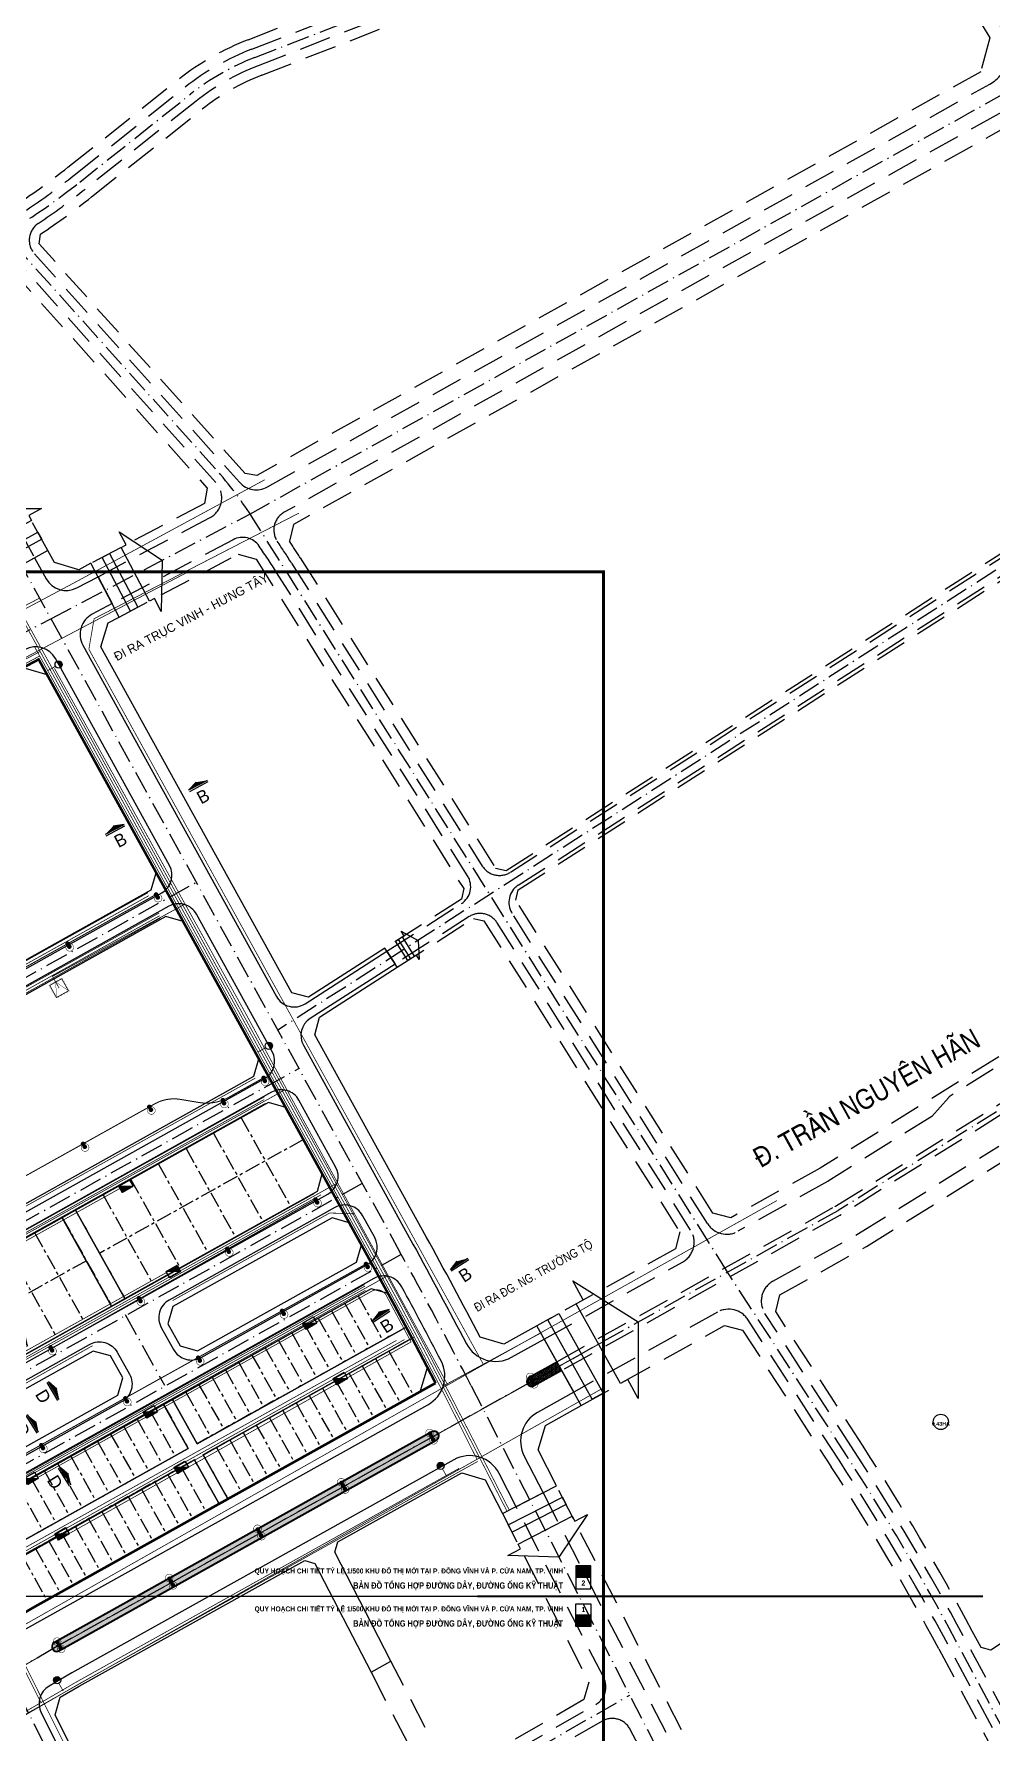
# Model space of a CAD drawing. Header units: metres. Extents: x 563371 to 571261, y 2062953 to 2068466.
# Drawn here: x 568999 to 569377, y 2066182 to 2066854 of the extents above; entities that cross this region are included whole.
import ezdxf
from ezdxf.enums import TextEntityAlignment as Align

# ---------------------------------------------------------------- set-up
doc = ezdxf.new("R2010")
doc.units = ezdxf.units.M
for name, pattern in [('ACAD_ISO10W100', [18.5, 12, -3, 0.5, -3]), ('CENTER', [2, 1.25, -0.25, 0.25, -0.25]), ('DOT', [0.25, 0, -0.25]), ('HIDDEN', [0.375, 0.25, -0.125])]:
    doc.linetypes.add(name, pattern=pattern)
for name, color, linetype in [('01-Thoatnuoc', 7, 'CONTINUOUS'), ('BoThamCo', 94, 'CONTINUOUS'), ('cap nuoc', 5, 'CONTINUOUS'), ('ChiaLo', 128, 'CENTER'), ('datOBt', 42, 'CONTINUOUS'), ('datOlienke', 42, 'CONTINUOUS'), ('Dien', 1, 'CONTINUOUS'), ('Dien CS', 2, 'CONTINUOUS'), ('Dien QH', 4, 'CONTINUOUS'), ('Dien SH', 6, 'CONTINUOUS'), ('dientich', 7, 'CONTINUOUS'), ('ghi_chu', 7, 'CONTINUOUS'), ('GHICHU', 7, 'CONTINUOUS'), ('hacth sdd', 8, 'CONTINUOUS'), ('hatchViaHe+LogDg', 129, 'CONTINUOUS'), ('Khung ban ve', 7, 'CONTINUOUS'), ('LogDg', 7, 'CONTINUOUS'), ('LogDg phu', 7, 'CONTINUOUS'), ('MC', 7, 'CONTINUOUS'), ('ONG CAP NUOC', 32, 'DOT'), ('RANHGIOI', 2, 'HIDDEN'), ('thoatnuoc', 3, 'CONTINUOUS'), ('TimDg', 222, 'CONTINUOUS'), ('TTLL', 170, 'CONTINUOUS'), ('ViaHeS', 32, 'CONTINUOUS'), ('ViaHeSphu', 32, 'CONTINUOUS')]:
    doc.layers.add(name, color=color, linetype=linetype)
doc.styles.add('ARIALB', font='VHARIALB.ttf', dxfattribs={"width": 0.75})
doc.styles.add('avantH', font='VHAVAN.ttf', dxfattribs={"height": 10})
doc.styles.add('text', font='VHARIALN.ttf')
doc.styles.add('VnBlackH', font='VHBLACK.ttf')
doc.linetypes.add('CAP NUOC ----N----N----N----', pattern='A,4,-2,["N",Standard,S=1.5,R=0,X=-1.5,Y=-0.75],-1.5', length=7.5)
doc.linetypes.add('DD0', pattern='A,12.7,-5.08,["0,4kV",Standard,S=2.54,R=0,X=-2.54,Y=-1.27],-9.35', length=27.13)
doc.linetypes.add('DIEN22KV', pattern='A,12.7,-5.08,["22KV",Standard,S=2.54,R=0,X=-2.54,Y=-1.27],-9.08', length=26.86)
doc.linetypes.add('DIENCS_LINE', pattern='A,12.7,-5.08,["CS",Standard,S=2.54,R=0,X=-2.54,Y=-1.27],-6.35', length=24.13)
doc.linetypes.add('THOAT NUOC BAN ----C----C----C----', pattern='A,9,-3,["C",Standard,S=2,R=0,X=-1.5,Y=-1],-3', length=15)
doc.linetypes.add('Thong tin', pattern='A,12.7,-5.08,["TTLL",Standard,S=2.54,R=0,X=-2.54,Y=-1.27],-9.08', length=26.86)
doc.linetypes.add('TN_WATER_SUPPLY', pattern='A,0.5,-0.2,["TN",Standard,S=0.1,R=0,X=-0.1,Y=-0.05],-0.2', length=0.9)
pattern_1 = [(0, (568124.4922, 2065856.43456), (0.3175, 0.3175), [0.15875, -0.47625]), (90, (568124.5716, 2065856.3552), (-0.3175, 0.3175), [0.15875, -0.47625])]

# ---------------------------------------------------------------- blocks, each defined once
blk = doc.blocks.new('b')
at = {"layer": 'MC', "linetype": 'Continuous', "extrusion": (3.39823e-17, -4.39919e-09, 1)}
blk.add_hatch(color=6, dxfattribs=at).paths.add_polyline_path([(-717, 264), (-554, 209), (-880, 209)])
at = {"layer": 'MC', "linetype": 'Continuous', "extrusion": (-3.39823e-17, -4.39919e-09, 1)}
blk.add_hatch(color=6, dxfattribs=at).paths.add_polyline_path([(747, 264), (584, 209), (910, 209)])
at = {"layer": 'MC', "color": 6, "linetype": 'Continuous'}
for p, q in [((-880, 209, 0), (-554, 209, 0)), ((-880, 182, 0), (-554, 182, 0)), ((-554, 209, 0), (-717, 264, 0)), ((584, 209, 0), (747, 264, 0)), ((910, 209, 0), (584, 209, 0)), ((910, 182, 0), (584, 182, 0))]:
    blk.add_line(p, q, dxfattribs=at)
at = {"layer": 'MC', "style": 'VnBlackH'}
for rotation, p in [(0, (-716, -79)), (360, (738, -79))]:
    blk.add_text('b', height=197, rotation=rotation, dxfattribs=at).set_placement(p, align=Align.CENTER)
blk = doc.blocks.new('e')
at = {"layer": 'MC', "linetype": 'Continuous', "extrusion": (3.39823e-17, -4.39919e-09, 1)}
blk.add_hatch(color=6, dxfattribs=at).paths.add_polyline_path([(-473, 282), (-310, 227), (-636, 227)])
at = {"layer": 'MC', "linetype": 'Continuous', "extrusion": (-3.39823e-17, -4.39919e-09, 1)}
blk.add_hatch(color=6, dxfattribs=at).paths.add_polyline_path([(493, 282), (330, 227), (656, 227)])
at = {"layer": 'MC', "color": 6, "linetype": 'Continuous'}
for p, q in [((-310, 227, 0), (-473, 282, 0)), ((330, 227, 0), (493, 282, 0)), ((-636, 227, 0), (-310, 227, 0)), ((-636, 200, 0), (-310, 200, 0)), ((656, 227, 0), (330, 227, 0)), ((656, 200, 0), (330, 200, 0))]:
    blk.add_line(p, q, dxfattribs=at)
at = {"layer": 'MC', "style": 'VnBlackH'}
for rotation, p in [(0, (-472, -61)), (360, (486, -61))]:
    blk.add_text('d', height=197, rotation=rotation, dxfattribs=at).set_placement(p, align=Align.CENTER)
blk = doc.blocks.new('dsl')
at = {"color": 158, "linetype": 'DOT'}
blk.add_wipeout([(0, 1.5), (0.34, 1.46), (0.73, 1.31), (1.02, 1.1), (1.23, 0.85), (1.35, 0.64), (1.44, 0.41), (1.5, 0), (1.44, -0.42), (1.33, -0.7), (1.15, -0.96), (0.91, -1.19), (0.61, -1.37), (0.38, -1.45), (0, -1.5), (-0.46, -1.43), (-0.79, -1.27), (-1.14, -0.97), (-1.32, -0.72), (-1.43, -0.46), (-1.49, -0.14), (-1.5, 0), (-1.46, 0.34), (-1.34, 0.68), (-1.17, 0.94), (-0.92, 1.19), (-0.63, 1.36), (-0.25, 1.48)], dxfattribs=at).dxf.layer = 'ghi_chu'
at = {"layer": 'ghi_chu', "color": 32}
blk.add_circle((0, 0), 1.5, dxfattribs=at)
at = {"layer": 'ghi_chu', "style": 'ARIALB'}
blk.add_attdef('01', text='', height=1.5, dxfattribs=at).set_placement((0, -0.75), align=Align.CENTER)
blk = doc.blocks.new('tbaQH')
at = {"layer": 'Dien QH', "color": 1, "const_width": 0.156}
blk.add_lwpolyline([(-7.5, -7.4), (8.6, -7.4), (8.6, 8.6), (-7.5, 8.6)], close=True, dxfattribs=at)
at = {"linetype": 'Continuous'}
blk.add_wipeout([(-7.5, 8.6), (8.6, 8.6), (8.6, -7.4), (-7.5, -7.4)], dxfattribs=at).dxf.layer = 'Dien QH'
at = {"layer": 'Dien QH', "color": 1}
for points, const_width in [([(-6.6, -6.6), (7.7, -6.6), (7.7, 7.8), (-6.6, 7.8)], 0.864), ([(-6.7, -6.6), (7.8, -6.6), (0.6, 7.8)], 0.346)]:
    blk.add_lwpolyline(points, close=True, dxfattribs=dict(at, const_width=const_width))
blk = doc.blocks.new('TCT')
at = {"layer": 'Dien SH', "linetype": 'ACAD_ISO10W100'}
h = blk.add_hatch(dxfattribs=at)
h.set_pattern_fill('ANSI31', color=8, scale=0.2, angle=359.88215, style=0)
h.set_pattern_definition([(44.8821451, (4489.845165, -1045.592617), (-0.01764126996, 0.0177139943), [])])
h.paths.add_polyline_path([(-0.86, 0.5), (-2.41, -0.26), (-2.42, -1.41), (2.41, -1.42)])
h.paths.add_polyline_path([(-0.86, 0.5), (-2.41, 1.42), (-2.41, -0.26)])
at = {"layer": 'Dien SH', "color": 4, "linetype": 'ACAD_ISO10W100'}
blk.add_line((-2.41, 1.41), (2.41, -1.41), dxfattribs=at)
at = {"layer": 'Dien SH', "color": 4, "linetype": 'Continuous'}
blk.add_lwpolyline([(-2.41, 1.41), (2.41, 1.41), (2.41, -1.41), (-2.41, -1.41)], close=True, dxfattribs=at)
blk = doc.blocks.new('cs12')
at = {"layer": 'Dien CS', "color": 7, "linetype": 'Continuous', "ltscale": 20}
for points, const_width in [([(1.13, 0.63, 1), (-1.13, 2.68, 1)], 0.18), ([(0.33, 1.04, 1), (-0.33, 1.64, 1)], 0.899), ([(0.33, 0.3, -1), (-0.33, -0.3, -1)], 0.899)]:
    blk.add_lwpolyline(points, format="xyb", close=True, dxfattribs=dict(at, const_width=const_width))
blk = doc.blocks.new('CS01')
at = {"layer": 'Dien CS', "color": 7, "linetype": 'Continuous', "ltscale": 20}
for points, const_width in [([(0.33, 0.3, -1), (-0.33, -0.3, -1)], 0.899), ([(1.13, -0.63, -1), (-1.13, -2.68, -1)], 0.18), ([(0.33, -1.04, -1), (-0.33, -1.64, -1)], 0.899)]:
    blk.add_lwpolyline(points, format="xyb", close=True, dxfattribs=dict(at, const_width=const_width))

msp = doc.modelspace()

# ---------------------------------------------------------------- hatches: boundary and pattern name
at = {"layer": 'cap nuoc'}
for points in [[(569009.135, 2066603.227, 0.4142136), (569009.669, 2066605.16, 0.4142136), (569007.735, 2066605.694)], [(569092.25, 2066452.466, 0.4142136), (569092.784, 2066454.399, 0.4142136), (569090.851, 2066454.933)], [(569160.736, 2066288.399, 0.4142136), (569158.801, 2066288.928, 0.4142136), (569158.272, 2066286.994)], [(569009.079, 2066203.614, 0.4142136), (569007.145, 2066204.143, 0.4142136), (569006.615, 2066202.209)]]:
    msp.add_hatch(color=1, dxfattribs=at).paths.add_polyline_path(points)
at = {"layer": 'hacth sdd'}
h = msp.add_hatch(dxfattribs=at)
h.set_pattern_fill('CROSS', color=64, scale=0.05, style=0)
h.set_pattern_definition(pattern_1)
edge = h.paths.add_edge_path()
edge.add_line((569207.276, 2066325.567), (569205.574, 2066328.625))
edge.add_line((569205.574, 2066328.625), (569194.628, 2066322.518))
edge.add_arc((569195.481, 2066320.989), 1.75, 119.161294, 299.161294)
edge.add_line((569196.334, 2066319.461), (569207.276, 2066325.567))
h = msp.add_hatch(dxfattribs=at)
h.set_pattern_fill('CROSS', color=64, scale=0.05, style=0)
h.set_pattern_definition(pattern_1)
edge = h.paths.add_edge_path()
edge.add_arc((569156.911, 2066299.468), 1.75, 299.161294, 479.161294)
edge.add_line((569156.058, 2066300.996), (569006.839, 2066217.732))
edge.add_arc((569007.692, 2066216.204), 1.75, 119.161294, 270)
edge.add_arc((569007.692, 2066216.204), 1.75, 270, 299.161294)
edge.add_line((569008.544, 2066214.676), (569157.764, 2066297.939))
at = {"layer": 'hatchViaHe+LogDg'}
h = msp.add_hatch(color=158, dxfattribs=at)
h.paths.add_polyline_path([(569212.928, 2066243.609), (569218.928, 2066243.609), (569218.928, 2066248.109), (569212.928, 2066248.109)])
h.paths.add_polyline_path([(569214.843, 2066244.357), (569217.013, 2066244.357), (569217.013, 2066247.371), (569214.843, 2066247.371)], flags=24)
h = msp.add_hatch(color=158, dxfattribs=at)
h.paths.add_polyline_path([(569212.928, 2066228.609), (569218.928, 2066228.609), (569218.928, 2066224.109), (569212.928, 2066224.109)])
h.paths.add_polyline_path([(569214.843, 2066224.857), (569217.013, 2066224.857), (569217.013, 2066227.871), (569214.843, 2066227.871)], flags=24)

# ---------------------------------------------------------------- linework, layer by layer
at = {"layer": '01-Thoatnuoc', "linetype": 'THOAT NUOC BAN ----C----C----C----', "ltscale": 0.5, "const_width": 0.3}
for points in [[(568883.505, 2066430.381), (568892.343, 2066428.393), (569044.096, 2066513.07)], [(568893.805, 2066412.23), (568896.289, 2066420.288), (569048.392, 2066505.161)], [(568930.461, 2066336.916), (568933.805, 2066345.474), (569089.736, 2066432.483)], [(568944.208, 2066308.629), (568953.445, 2066306.216), (569112.224, 2066394.832)], [(568968.046, 2066261.064), (568971.934, 2066270.655), (569129.649, 2066358.782)], [(568976.213, 2066244.472), (568987.758, 2066251.18), (569141.973, 2066337.232)], [(568989.591, 2066187.182), (569015.625, 2066202.308), (569166.833, 2066286.682)], [(568968.046, 2066261.064), (569001.36, 2066194.235)]]:
    msp.add_lwpolyline(points, dxfattribs=at)
at = {"layer": 'BoThamCo'}
for points in [[(569047.04, 2066522.156), (569003.939, 2066600.336), (568994.365, 2066603.205), (568982.152, 2066596.774), (568839.8, 2066534.725), (568837.453, 2066528.255), (568885.569, 2066432.051), (568892.172, 2066430.015), (569045.088, 2066515.341)], [(569015.153, 2066388.704), (569009.913, 2066385.78), (569029.404, 2066350.85), (569034.644, 2066353.774)], [(569126.199, 2066368.216), (569128.151, 2066375.031), (569123.323, 2066383.789), (569116.543, 2066385.731), (569053.59, 2066350.604), (569051.66, 2066343.801), (569056.532, 2066335.069), (569063.335, 2066333.139)], [(569033.828, 2066322.4), (569028.955, 2066331.132), (569022.153, 2066333.062), (568958.443, 2066297.512), (568956.313, 2066290.604), (568960.796, 2066281.642), (568967.399, 2066279.607), (569031.898, 2066315.597)]]:
    msp.add_lwpolyline(points, close=True, dxfattribs=at)
for points in [[(569065.645, 2066292.057), (569148.198, 2066338.121, 0.0006289), (569145.85, 2066342.537), (569063.209, 2066296.424), (569053.464, 2066313.889), (569049.971, 2066311.94), (569059.716, 2066294.475), (568977.361, 2066248.521), (568979.6, 2066244.045), (569062.152, 2066290.108), (569071.898, 2066272.643), (569075.391, 2066274.592)], [(569207.276, 2066325.567), (569205.574, 2066328.625), (569194.628, 2066322.518, 1), (569196.334, 2066319.461)], [(569157.764, 2066297.939, 1), (569156.058, 2066300.996), (569006.839, 2066217.732, 0.7731576), (569007.692, 2066214.454, 0.1279313), (569008.544, 2066214.676)]]:
    msp.add_lwpolyline(points, format="xyb", close=True, dxfattribs=at)
at = {"layer": 'cap nuoc', "color": 1}
for p, q in [((569007.735, 2066605.694), (569009.135, 2066603.227)), ((569090.851, 2066454.933), (569092.25, 2066452.466)), ((569158.272, 2066286.994), (569160.736, 2066288.399)), ((569006.615, 2066202.209), (569009.079, 2066203.614))]:
    msp.add_line(p, q, dxfattribs=at)
at = {"layer": 'cap nuoc', "color": 1, "linetype": 'Continuous'}
for centre in [(569008.435, 2066604.46), (569091.551, 2066453.699), (569159.504, 2066287.696), (569007.847, 2066202.911)]:
    msp.add_circle(centre, 1.418, dxfattribs=at)
at = {"layer": 'ChiaLo', "ltscale": 5}
for points in [[(569080.647, 2066425.249), (569100.137, 2066390.319)], [(569105.218, 2066416.629), (569024.655, 2066371.675)], [(569069.731, 2066419.158), (569089.222, 2066384.228)], [(569058.815, 2066413.067), (569078.306, 2066378.137)], [(569047.9, 2066406.976), (569067.391, 2066372.046)], [(569026.068, 2066394.795), (569045.559, 2066359.864)], [(569036.984, 2066400.885), (569056.475, 2066365.955)], [(569015.153, 2066388.704), (569034.644, 2066353.774)], [(569009.913, 2066385.78), (569029.404, 2066350.85)], [(568998.998, 2066379.689), (569018.488, 2066344.759)], [(569019.415, 2066368.752), (568939.524, 2066324.173)], [(568988.082, 2066373.598), (569007.573, 2066338.668)], [(569126.817, 2066354.819), (569136.562, 2066337.354)], [(569116.338, 2066348.972), (569126.083, 2066331.507)], [(569121.577, 2066351.896), (569131.323, 2066334.431)], [(569145.858, 2066342.541), (569063.209, 2066296.424), (569053.464, 2066313.889)], [(569105.859, 2066343.125), (569115.604, 2066325.66)], [(569111.098, 2066346.049), (569120.844, 2066328.584)], [(569148.198, 2066338.121), (569065.645, 2066292.057), (569075.391, 2066274.592)], [(569090.14, 2066334.354), (569099.886, 2066316.889)], [(569095.38, 2066337.278), (569105.125, 2066319.813)], [(569100.619, 2066340.201), (569110.365, 2066322.736)], [(569079.661, 2066328.507), (569089.407, 2066311.042)], [(569084.901, 2066331.43), (569094.646, 2066313.965)], [(569133.759, 2066330.065), (569143.504, 2066312.599)], [(569138.999, 2066332.988), (569148.744, 2066315.523)], [(569069.182, 2066322.66), (569078.928, 2066305.195)], [(569074.422, 2066325.583), (569084.167, 2066308.118)], [(569118.041, 2066321.294), (569127.786, 2066303.829)], [(569123.28, 2066324.217), (569133.025, 2066306.752)], [(569128.52, 2066327.141), (569138.265, 2066309.676)], [(569058.703, 2066316.812), (569068.449, 2066299.347)], [(569063.943, 2066319.736), (569073.688, 2066302.271)], [(569107.562, 2066315.446), (569117.307, 2066297.981)], [(569112.801, 2066318.37), (569122.546, 2066300.905)], [(569049.971, 2066311.94), (569059.716, 2066294.475), (568977.381, 2066248.532)], [(569044.731, 2066309.016), (569054.477, 2066291.551)], [(569097.083, 2066309.599), (569106.828, 2066292.134)], [(569102.322, 2066312.523), (569112.067, 2066295.058)], [(569034.252, 2066303.169), (569043.998, 2066285.704)], [(569039.492, 2066306.092), (569049.237, 2066288.627)], [(569081.364, 2066300.828), (569091.109, 2066283.363)], [(569086.604, 2066303.752), (569096.349, 2066286.287)], [(569091.843, 2066306.676), (569101.588, 2066289.211)], [(569018.534, 2066294.398), (569028.279, 2066276.933)], [(569023.773, 2066297.322), (569033.519, 2066279.857)], [(569029.013, 2066300.245), (569038.758, 2066282.78)], [(569070.885, 2066294.981), (569080.63, 2066277.516)], [(569076.124, 2066297.905), (569085.87, 2066280.44)], [(569071.898, 2066272.643), (569062.152, 2066290.108), (568979.6, 2066244.045)], [(569008.055, 2066288.551), (569017.8, 2066271.086)], [(569013.294, 2066291.474), (569023.04, 2066274.009)], [(569056.913, 2066287.185), (569066.658, 2066269.72)], [(568997.576, 2066282.703), (569007.321, 2066265.238)], [(569002.815, 2066285.627), (569012.561, 2066268.162)], [(569046.434, 2066281.338), (569056.179, 2066263.872)], [(569051.673, 2066284.261), (569061.419, 2066266.796)], [(568992.336, 2066279.78), (569002.082, 2066262.315)], [(569035.955, 2066275.49), (569045.7, 2066258.025)], [(569041.194, 2066278.414), (569050.94, 2066260.949)], [(569025.476, 2066269.643), (569035.221, 2066252.178)], [(569030.715, 2066272.567), (569040.461, 2066255.102)], [(569009.757, 2066260.872), (569019.503, 2066243.407)], [(569014.997, 2066263.796), (569024.742, 2066246.331)], [(569020.236, 2066266.719), (569029.982, 2066249.254)], [(568999.278, 2066255.025), (569009.024, 2066237.56)], [(569004.518, 2066257.949), (569014.263, 2066240.484)], [(568994.039, 2066252.101), (569003.784, 2066234.636)]]:
    msp.add_lwpolyline(points, dxfattribs=at)
at = {"layer": 'datOBt'}
for points in [[(569110.749, 2066396.24), (569112.701, 2066403.055), (569098.217, 2066429.328), (569091.437, 2066431.27), (569015.153, 2066388.704), (569034.644, 2066353.774)], [(569009.913, 2066385.78), (568935.159, 2066344.067), (568933.029, 2066337.159), (568946.467, 2066310.291), (568953.07, 2066308.256), (569029.404, 2066350.85)]]:
    msp.add_lwpolyline(points, close=True, dxfattribs=at)
at = {"layer": 'datOlienke'}
for points in [[(569145.85, 2066342.537, 0.0018866), (569138.739, 2066355.746), (569131.98, 2066357.701), (569053.464, 2066313.889), (569063.209, 2066296.424)], [(569151.368, 2066316.987), (569154.253, 2066326.61, 0.0016357), (569148.198, 2066338.121), (569065.645, 2066292.057), (569075.391, 2066274.592)]]:
    msp.add_lwpolyline(points, format="xyb", close=True, dxfattribs=at)
for points in [[(569049.971, 2066311.94), (568972.772, 2066268.863), (568970.642, 2066261.955), (568977.361, 2066248.521), (569059.716, 2066294.475)], [(569071.898, 2066272.643), (569062.152, 2066290.108), (568979.6, 2066244.045), (568986.41, 2066230.428), (568992.97, 2066228.468), (568998.799, 2066231.855)]]:
    msp.add_lwpolyline(points, close=True, dxfattribs=at)
at = {"layer": 'Dien', "color": 10, "linetype": 'DIEN22KV', "ltscale": 0.4, "const_width": 0.3, "elevation": 0}
msp.add_lwpolyline([(569060.523, 2066641.552), (568981.223, 2066599.794), (568641.45, 2066451.639)], dxfattribs=at)
at = {"layer": 'Dien', "color": 10, "linetype": 'DIEN22KV', "ltscale": 0.4, "const_width": 0.3}
msp.add_lwpolyline([(568984.886, 2066641.109), (569135.402, 2066368.093, -0.0075171), (569163.512, 2066315.241), (569186.635, 2066270.142, 0.0002778)], format="xyb", dxfattribs=at)
msp.add_lwpolyline([(568832.718, 2066535.266), (569052.436, 2066093.923)], dxfattribs=at)
at = {"layer": 'Dien', "color": 10, "linetype": 'DIEN22KV', "ltscale": 0.4, "const_width": 0.3, "elevation": 0}
msp.add_lwpolyline([(568411.752, 2065935.689), (568694.178, 2066031.269, 0.2656545), (568792.472, 2066074.856), (569223.928, 2066318.534)], format="xyb", dxfattribs=at)
at = {"layer": 'Dien CS', "color": 11, "linetype": 'DIENCS_LINE', "ltscale": 0.5, "const_width": 0.4}
for points in [[(568974.455, 2066376.913, 0.1376059), (568980.565, 2066384.674), (568983.447, 2066391.743, -0.1703036), (568990.247, 2066399.427), (569046.46, 2066430.794, -0.1703036), (569056.57, 2066432.546), (569064.099, 2066431.286, 0.1703036), (569075.515, 2066433.264), (569089.504, 2066441.07, 0)], [(569110.023, 2066392.972), (568942.423, 2066298.44), (568709.439, 2066163.017, 0.0325175), (568701.313, 2066160.141), (568350.96, 2066042.565)]]:
    msp.add_lwpolyline(points, format="xyb", dxfattribs=at)
for points in [[(569129.982, 2066367.465), (568951.816, 2066268.299)], [(569223.928, 2066336.861), (569007.707, 2066216.211), (568845.104, 2066121.735)]]:
    msp.add_lwpolyline(points, dxfattribs=at)
at = {"layer": 'Dien SH', "color": 6, "linetype": 'DD0', "ltscale": 0.45, "const_width": 0.3}
for points in [[(568939.323, 2066326.812), (568933.886, 2066337.682, -0.4090333), (568935.673, 2066343.209), (569032.712, 2066397.357)], [(568941.514, 2066322.429), (568947.347, 2066310.767, 0.433228), (568952.675, 2066309.181), (569051.228, 2066364.173)], [(569059.746, 2066287.118), (569147.791, 2066336.659), (569137.845, 2066355.296, 0.4022664), (569132.317, 2066356.743), (569110.262, 2066344.437)]]:
    msp.add_lwpolyline(points, format="xyb", dxfattribs=at)
for points in [[(569047.341, 2066309.351), (569105.965, 2066342.079)], [(569000.176, 2066283.053), (569043.059, 2066306.964)], [(569012.55, 2066260.862), (569055.278, 2066284.878)]]:
    msp.add_lwpolyline(points, dxfattribs=at)
at = {"layer": 'dientich'}
for points in [[(569212.928, 2066243.609), (569218.928, 2066243.609), (569218.928, 2066248.109), (569212.928, 2066248.109)], [(569212.928, 2066239.109), (569218.928, 2066239.109), (569218.928, 2066243.609), (569212.928, 2066243.609)], [(569212.928, 2066233.109), (569218.928, 2066233.109), (569218.928, 2066228.609), (569212.928, 2066228.609)], [(569212.928, 2066228.609), (569218.928, 2066228.609), (569218.928, 2066224.109), (569212.928, 2066224.109)]]:
    msp.add_lwpolyline(points, close=True, dxfattribs=at)
at = {"layer": 'Khung ban ve', "const_width": 1.2}
msp.add_lwpolyline([(567973.928, 2066641.109), (569223.928, 2066641.109), (569223.928, 2065831.109), (567973.928, 2065831.109)], close=True, dxfattribs=at)
at = {"layer": 'Khung ban ve', "color": 250, "const_width": 0.5}
msp.add_lwpolyline([(569223.928, 2066236.109), (567973.928, 2066236.109)], dxfattribs=at)
at = {"layer": 'Khung ban ve', "color": 0, "const_width": 0.75}
msp.add_lwpolyline([(569373.928, 2066236.109), (569173.928, 2066236.109)], dxfattribs=at)
at = {"layer": 'LogDg', "ltscale": 0.75}
for points in [[(568975.589, 2066651.707), (568970.574, 2066648.942), (568981.403, 2066666.125), (569001.665, 2066666.085), (568996.649, 2066663.32), (568997.703, 2066661.409), (568976.643, 2066649.796)], [(569001.78, 2066653.962), (568980.762, 2066642.375), (568979.14, 2066645.216), (569000.2, 2066656.829)], [(569035.086, 2066651.798), (569032.415, 2066656.867), (569049.4, 2066645.712), (569048.98, 2066625.443), (569046.308, 2066630.512), (569044.377, 2066629.494), (569033.155, 2066650.78)], [(569036.85, 2066625.555), (569025.654, 2066646.799), (569028.526, 2066648.368), (569039.747, 2066627.082)], [(569146.523, 2066487.465), (569141.668, 2066495.043), (569142.691, 2066495.721), (569147.556, 2066488.127)], [(569145.033, 2066497.209), (569143.874, 2066499.018), (569150.571, 2066495.39), (569151.056, 2066487.807), (569149.898, 2066489.616), (569149.209, 2066489.174), (569144.344, 2066496.768)], [(569215.887, 2066353.276), (569211.708, 2066360.782), (569237.551, 2066344.649), (569237.621, 2066314.256), (569233.441, 2066321.761), (569230.582, 2066320.169), (569213.028, 2066351.684)], [(569219.438, 2066314.005), (569201.923, 2066345.457), (569206.173, 2066347.909), (569223.727, 2066316.394)], [(569186.247, 2066264.325), (569207.603, 2066275.275), (569209.139, 2066272.387), (569187.74, 2066261.412)], [(569212.493, 2066265.791), (569217.59, 2066268.404), (569206.249, 2066251.555), (569185.998, 2066252.204), (569191.094, 2066254.817), (569190.098, 2066256.758), (569211.498, 2066267.733)]]:
    msp.add_lwpolyline(points, close=True, dxfattribs=at)
at = {"layer": 'LogDg'}
for points in [[(568988.431, 2066640.893), (568998.94, 2066646.687), (569003.539, 2066638.345, 0.4087171), (569015.616, 2066634.728), (569024.027, 2066639.161), (569029.628, 2066628.534), (569021.714, 2066624.353, 0.4194663), (569018.035, 2066612.05), (569094.573, 2066473.22, 0.4336426), (569105.894, 2066470.346), (569138.267, 2066491.083), (569141.504, 2066486.031), (569107.908, 2066464.511, 0.3950479), (569105.218, 2066453.912), (569148.537, 2066375.337, -0.0055762), (569169.7, 2066335.916, 0.422017), (569187.547, 2066330.579), (569200.476, 2066337.779), (569212.152, 2066316.811), (569197.776, 2066308.805, 0.4041933), (569192.533, 2066291.516), (569199.983, 2066276.986), (569189.305, 2066271.511), (569182.575, 2066284.636, 0.4245561), (569164.673, 2066290.057), (569013.645, 2066205.784), (569004.692, 2066200.582, 0.3960006), (569001.556, 2066190.086), (569023.628, 2066145.955)], [(569075.758, 2066432.827), (569089.747, 2066440.633, 0.4127164), (569092.855, 2066451.482), (569062.921, 2066505.778, 0.4157123), (569052.017, 2066508.901), (568894.579, 2066421.052, 0.4010374), (568891.323, 2066410.487), (568919.085, 2066354.98)], [(568919.085, 2066354.98, 0.4275137), (568930.138, 2066351.572), (569075.758, 2066432.827)], [(569159.662, 2066329.214, 0.0041726), (569144.022, 2066358.59, 0.4175495), (569133.094, 2066361.757), (568969.806, 2066270.644, 0.4010374), (568966.549, 2066260.079), (568983.565, 2066226.058, 0.4275137), (568994.618, 2066222.651), (569154.471, 2066311.848, 0.4060167), (569159.662, 2066329.214)]]:
    msp.add_lwpolyline(points, format="xyb", dxfattribs=at)
for points in [[(569007.235, 2066606.786, 0.408612), (568995.16, 2066610.404), (568979.552, 2066602.186), (568836.129, 2066539.669, 0.429738), (568832.17, 2066528.757), (568881.472, 2066430.184, 0.4275137), (568892.525, 2066426.776), (569049.192, 2066514.196, 0.4127164), (569052.299, 2066525.044)], [(568928.936, 2066335.283), (568942.369, 2066308.425, 0.4275137), (568953.422, 2066305.017), (569114.853, 2066395.095, 0.4127164), (569117.961, 2066405.943), (569103.477, 2066432.215, 0.4157123), (569092.573, 2066435.339), (568932.193, 2066345.848, 0.4010374)], [(569130.305, 2066367.072, 0.4127164), (569133.41, 2066377.919), (569128.582, 2066386.677, 0.4157123), (569117.678, 2066389.8), (569052.128, 2066353.223, 0.4142136), (569049.04, 2066342.339), (569053.913, 2066333.607, 0.4142136), (569064.797, 2066330.519)], [(568967.751, 2066276.368, -0.4275137), (568956.698, 2066279.775), (568952.22, 2066288.728, -0.4010374), (568955.497, 2066299.304), (569020.691, 2066335.682, -0.4142136), (569031.575, 2066332.594), (569036.448, 2066323.861, -0.4142136), (569033.36, 2066312.977)], [(569157.886, 2066297.721, 1), (569155.937, 2066301.214), (569006.717, 2066217.95, 0.7731576), (569007.692, 2066214.204, 0.1279313), (569008.666, 2066214.457)]]:
    msp.add_lwpolyline(points, format="xyb", close=True, dxfattribs=at)
at = {"layer": 'LogDg phu', "linetype": 'HIDDEN', "ltscale": 50}
for points in [[(568949.445, 2067192.449, -0.0516709), (568828.732, 2067142.392, 0.4520495), (568823.704, 2067131.484), (568889.757, 2066982.485), (568964.104, 2066821.204, 0.0332387), (568983.135, 2066786.731, 0.4203516), (568995.729, 2066784.125, 0.0197184), (569014.601, 2066797.92), (569058.436, 2066832.694, -0.073662), (569084.788, 2066847.714), (569152.434, 2066874.03, 0.4366861), (569156.747, 2066884.945), (569115.749, 2066970.444), (569088.898, 2067026.443), (569011.692, 2067172.305, 0.0164333), (568995.472, 2067200.654), (568992.048, 2067206.707, 0.4096597), (568981.256, 2067209.793), (568949.445, 2067192.449)], [(569000.353, 2066778.8, 0.4548206), (568998.88, 2066766.831), (569079.895, 2066676.532, 0.3503929), (569090.977, 2066674.682), (569376.562, 2066833.889, 0.4237377), (569382.116, 2066854.715), (569334.972, 2066933.191), (569331.126, 2066939.904, 0.3990614), (569320.574, 2066943.067), (569229.589, 2066897.058, -0.0242973), (569220.408, 2066892.962), (569087.325, 2066841.191, 0.0736126), (569062.771, 2066827.198), (569018.952, 2066792.436, -0.0190034), (569000.353, 2066778.8)], [(569094.913, 2066653.178, -0.0085079), (569100.564, 2066644.534), (569175.962, 2066524.804, 0.4164788), (569187.047, 2066522.33), (569389.076, 2066651.746, 0.1421577), (569424.67, 2066692.44), (569427.357, 2066698.204, -0.1011575), (569451.924, 2066731.347, 0.3657024), (569453.347, 2066741.57), (569423.42, 2066788.999), (569406.901, 2066815.344, 0.3992134), (569380.218, 2066822.188), (569097.638, 2066664.656, 0.4400681), (569094.913, 2066653.178)], [(569070.631, 2066676.376), (568990.968, 2066765.167, 0.3535072), (568981.041, 2066766.769, -0.0276727), (568951.026, 2066751.736, 0.4422779), (568947.201, 2066740.534), (568998.94, 2066646.687)], [(569024.027, 2066639.161), (569068.131, 2066662.406, 0.4881878), (569070.631, 2066676.376)], [(569170.133, 2066520.923), (569094.641, 2066640.803, 0.0105554), (569087.749, 2066651.252, 0.3799801), (569077.429, 2066653.781), (569029.628, 2066628.534)], [(569205.452, 2066328.843), (569315.507, 2066390.254, 0.0121561), (569315.633, 2066390.328), (569554.315, 2066539.167, -1), (569556.431, 2066535.773), (569317.749, 2066386.934, -0.0121561), (569317.456, 2066386.761), (569207.398, 2066325.349)], [(569138.267, 2066491.083), (569167.679, 2066509.924, 0.411952), (569170.133, 2066520.923)], [(569200.476, 2066337.779), (569255.1, 2066368.198, 0.4300854), (569258.337, 2066380.857), (569181.857, 2066502.306, 0.4164788), (569170.772, 2066504.78), (569141.504, 2066486.031)], [(569509.53, 2066199.522), (569521.678, 2066184.506, -0.4206262), (569520.354, 2066173.147), (569492.631, 2066151.703, -0.0504458), (569467.525, 2066136.048), (569420.136, 2066112.759, -0.480235), (569408.831, 2066118.063), (569402.015, 2066146.318, 0.0637052), (569392.664, 2066170.865), (569366.136, 2066220.457, 0.0210814), (569323.132, 2066293.292), (569287.709, 2066347.892, -0.4340957), (569290.88, 2066360.653), (569324.753, 2066379.516), (569380.129, 2066414.048, -0.4220808), (569392.653, 2066410.967), (569403.642, 2066392.247, -0.0357588), (569422.166, 2066354.794), (569443.437, 2066302.723, 0.0541543), (569464.767, 2066263.308), (569500.086, 2066212.147, 0.0190016), (569509.53, 2066199.522)], [(569199.983, 2066276.986), (569308.614, 2066065.117, 0.413652), (569319.369, 2066061.641), (569399.112, 2066102.335, 0.3469044), (569403.253, 2066111.337), (569395.21, 2066144.676, 0.0637052), (569386.492, 2066167.563), (569359.964, 2066217.155, 0.0210814), (569317.259, 2066289.482), (569280.918, 2066345.498, 0.394607), (569268.989, 2066348.462), (569212.152, 2066316.811)], [(569075.217, 2066109.341), (569220.828, 2066193.365, 0.3997633), (569223.949, 2066203.944), (569189.305, 2066271.511)]]:
    msp.add_lwpolyline(points, format="xyb", dxfattribs=at)
for points in [[(569404.534, 2066457.55), (569395.244, 2066455.041, 0.0735622), (569393.903, 2066454.456), (569361.312, 2066434.133, 0.0720635), (569360.217, 2066433.208), (569353.684, 2066425.841), (569312.663, 2066400.261, -0.0123686), (569312.45, 2066400.135), (569276.974, 2066380.379, -0.3985179), (569264.979, 2066383.446), (569187.686, 2066506.187, -0.411952), (569190.14, 2066517.186), (569392.312, 2066646.693, 0.1421577), (569430.109, 2066689.905), (569432.796, 2066695.669, -0.0905122), (569452.943, 2066724.084, -0.4773352), (569465.298, 2066722.63), (569475.236, 2066706.879), (569559.695, 2066572.018, -0.4147777), (569554.919, 2066551.329)], [(569207.398, 2066325.349), (569205.452, 2066328.843), (569194.506, 2066322.736, 1), (569196.455, 2066319.243)], [(569234.455, 2066183.452, 0.428813), (569223.338, 2066186.731), (569154.483, 2066146.999, 0.3980388), (569151.341, 2066136.463), (569198.344, 2066043.431, 0.0261851), (569205.992, 2066030.08), (569214.555, 2066016.794, 0.3850223), (569224.916, 2066014.002), (569294.201, 2066049.359, 0.4147754), (569297.683, 2066060.135)]]:
    msp.add_lwpolyline(points, format="xyb", close=True, dxfattribs=at)
at = {"layer": 'ONG CAP NUOC', "color": 122, "linetype": 'CAP NUOC ----N----N----N----', "ltscale": 0.6, "const_width": 0.3}
for points in [[(568998.963, 2066611.432), (569133.649, 2066367.129, -0.0109304), (569173.955, 2066290.083)], [(568206.487, 2065865.782), (568209.103, 2065866.607), (568658.193, 2066017.319, 0.0506838), (568845.454, 2066102.085), (569016.088, 2066201.227), (569174.171, 2066289.436)]]:
    msp.add_lwpolyline(points, format="xyb", dxfattribs=at)
for points in [[(569000.961, 2066607.808), (568981.719, 2066597.676), (568834.308, 2066533.486), (568985.818, 2066230.281)], [(569004.148, 2066602.028), (569007.202, 2066603.761)], [(568887.493, 2066427.051), (569043.796, 2066514.267)], [(568892.495, 2066417.042), (569048.622, 2066504.16)], [(569087.264, 2066451.267), (569090.317, 2066453)], [(568924.556, 2066350.748), (569086.216, 2066440.953)], [(568930.148, 2066341.69), (569090.287, 2066431.047)], [(568947.9, 2066305.092), (569109.503, 2066395.265)], [(568967.608, 2066266.301), (569129.795, 2066357.07)], [(568978.632, 2066244.649), (569145.164, 2066337.574)], [(569161.945, 2066283.414), (569160.206, 2066286.464)], [(569010.288, 2066198.629), (569008.549, 2066201.68)]]:
    msp.add_lwpolyline(points, dxfattribs=at)
at = {"layer": 'RANHGIOI', "color": 1, "ltscale": 9}
for const_width in [1, 0.5]:
    msp.add_lwpolyline([(568827.906, 2066132.562), (568998.799, 2066231.855), (569157.481, 2066320.398, 0.0065941), (569132.774, 2066366.646), (569000.559, 2066606.466), (568982.152, 2066596.774)], format="xyb", dxfattribs=dict(at, const_width=const_width))
at = {"layer": 'thoatnuoc', "linetype": 'TN_WATER_SUPPLY', "ltscale": 10, "const_width": 0.3}
for points in [[(569089.947, 2066677.504), (569014.708, 2066636.826), (568972.582, 2066614.364), (568771.285, 2066526.969), (568668.95, 2066481.47), (568623.024, 2066461.849)], [(569103.46, 2066664.327), (569022.465, 2066622.571), (569020.41, 2066610.482)], [(569020.41, 2066610.482), (569176.473, 2066327.623)], [(569006.791, 2066602.976), (569082.34, 2066466.618), (569100.412, 2066433.165)], [(569048.21, 2066506.251), (568895.571, 2066421.233), (568890.621, 2066413.178)], [(569089.798, 2066433.548), (568968.325, 2066365.711), (568932.56, 2066345.498), (568929.091, 2066338.234)], [(569100.412, 2066433.165), (569162.285, 2066319.682)], [(569292.44, 2066392.543), (569173.539, 2066325.996), (568921.439, 2066183.193), (568784.858, 2066104.054), (568736.596, 2066078.983), (568534.219, 2066009.763), (568192.963, 2065895.121), (568185.184, 2065901.114)], [(569053.524, 2066353.005), (569115.612, 2066387.63), (569125.197, 2066387.283)], [(569129.489, 2066359.393), (568971.231, 2066270.951), (568966.13, 2066262.672)], [(569021.889, 2066335.173), (568956.519, 2066298.427), (568951.89, 2066291.147)]]:
    msp.add_lwpolyline(points, dxfattribs=at)
at = {"layer": 'TimDg', "linetype": 'ACAD_ISO10W100', "ltscale": 0.75}
for points in [[(569005.403, 2066622.535), (569083.995, 2066663.92), (569398.866, 2066839.454), (569679.973, 2066994.231, 0.2159494), (569778.829, 2067126.417), (569792.905, 2067190.337, 0.1706125), (569752.813, 2067519.478), (569303.943, 2068427.329)], [(569436.465, 2065958.834), (569419.712, 2066058.035), (569398.612, 2066145.497, 0.0637052), (569389.578, 2066169.214), (569363.05, 2066218.806, 0.0210814), (569320.195, 2066291.387), (569273.196, 2066363.831), (569085.612, 2066661.709, 0.0423425), (569070.333, 2066681.95), (568996.089, 2066764.701, -0.0749695), (568963.325, 2066814.535), (568886.568, 2066981.043), (568801.419, 2067173.117), (568783.085, 2067218.92), (568756.049, 2067284.094), (568726.978, 2067363.658)], [(568935.54, 2066749.258, 0.0782398), (569016.776, 2066795.178), (569060.604, 2066829.946, -0.073638), (569086.056, 2066844.452), (569219.139, 2066896.224, 0.0242973), (569228.01, 2066900.181), (569317.738, 2066945.554), (569392.054, 2066998.827), (569473.745, 2067049.301), (569540.759, 2067085.765), (569799.644, 2067227.606)], [(569778.829, 2067126.417), (569736.125, 2066934.463, -0.2073322), (569689.329, 2066870.177), (569469.926, 2066740.828, 0.1516132), (569430.077, 2066696.936), (569427.389, 2066691.172, -0.1421577), (569390.694, 2066649.219), (569095.087, 2066459.86)], [(568911.588, 2066792.704), (569143.283, 2066372.44, -0.0075171), (569171.52, 2066319.349), (569368.542, 2065935.086, 0.0002778)], [(568079.024, 2066330.674), (568189.828, 2066342.093, 0.0212183), (568231.8, 2066348.228), (568277.018, 2066356.809, 0.0205674), (568317.065, 2066366.13), (568602.874, 2066445.172, 0.0050405), (568635.912, 2066458.949, 0.0014744), (568637.536, 2066459.651), (568976.952, 2066607.598), (569005.384, 2066622.569)], [(568079.024, 2066330.674), (568189.828, 2066342.093, 0.0212183), (568231.8, 2066348.228), (568277.018, 2066356.809, 0.0205674), (568317.065, 2066366.13), (568602.874, 2066445.172, 0.0050405), (568635.912, 2066458.949, 0.0014744), (568637.536, 2066459.651), (568976.952, 2066607.598), (569005.384, 2066622.569)], [(569579.458, 2066552.489), (569316.691, 2066388.631, -0.0121561), (569316.482, 2066388.507), (569007.707, 2066216.212), (568836.949, 2066116.999, -0.0506838), (568652.728, 2066033.609), (568203.78, 2065882.944), (567811.807, 2065759.32)], [(568558.185, 2065894.152), (568733.805, 2065946.916, 0.0228584), (568751.697, 2065953.197), (568811.016, 2065977.115, 0.017204), (568823.592, 2065982.697), (569064.377, 2066099.631, 0.01782), (569076.966, 2066106.31), (569234.224, 2066197.054)]]:
    msp.add_lwpolyline(points, format="xyb", dxfattribs=at)
for points in [[(569046.184, 2066090.796), (568821.579, 2066539.873)], [(568882.625, 2066417.817), (569062.83, 2066518.37)], [(568920.239, 2066342.613), (569103.386, 2066444.808)], [(569128.494, 2066399.271), (568943.543, 2066296.069)], [(569143.943, 2066371.247), (568957.852, 2066267.409)], [(569034.704, 2066347.509), (569050.296, 2066319.565)]]:
    msp.add_lwpolyline(points, dxfattribs=at)
at = {"layer": 'TTLL', "color": 170, "linetype": 'Thong tin', "ltscale": 0.4, "const_width": 0.3}
for points in [[(568984.981, 2066638.94), (569001.184, 2066609.552, -0.0075171)], [(568085.019, 2066340.821), (568189.304, 2066351.568, 0.0212183), (568230.492, 2066357.587), (568275.71, 2066366.169, 0.0205674), (568315.009, 2066375.316), (568600.297, 2066454.214, 0.0049644), (568632.664, 2066467.716, 0.0014744), (568634.237, 2066468.397), (568973.338, 2066616.206), (569000.893, 2066630.716)]]:
    msp.add_lwpolyline(points, format="xyb", dxfattribs=at)
for points in [[(568922.543, 2066338.482), (569097.596, 2066436.161)], [(569118.131, 2066399.212), (568941.238, 2066300.199)], [(569138.143, 2066362.594), (568954.121, 2066259.91)], [(569149.169, 2066338.729), (568989.285, 2066248.959), (568981.827, 2066244.688)], [(569199.127, 2066340.201), (569160.379, 2066319.164)]]:
    msp.add_lwpolyline(points, dxfattribs=at)
at = {"layer": 'ViaHeS', "elevation": 0}
msp.add_lwpolyline([(569027.653, 2066147.968), (569007.019, 2066189.224), (569009.105, 2066196.207), (569016.614, 2066200.57), (569105.758, 2066250.312), (569109.754, 2066249.108), (569131.994, 2066206.062), (569139.828, 2066210.507), (569117.618, 2066253.496), (569118.86, 2066257.623), (569167.815, 2066284.94), (569177.122, 2066282.122), (569183.966, 2066268.774), (569205.322, 2066279.724), (569197.98, 2066294.044), (569200.902, 2066303.678), (569215.072, 2066311.569), (569197.557, 2066343.021), (569184.452, 2066335.723), (569175.105, 2066338.527, 0.0055997), (569153.791, 2066378.233), (569109.805, 2066458.019), (569111.601, 2066465.095), (569142.313, 2066484.768), (569137.458, 2066492.346), (569107.247, 2066472.994), (569100.622, 2066474.675), (569025.195, 2066611.491), (569028.005, 2066620.89), (569032.426, 2066623.226), (569021.23, 2066644.469), (569016.407, 2066641.927), (569006.835, 2066644.794), (569004.194, 2066649.584), (568983.176, 2066637.997)], format="xyb", dxfattribs=at)
at = {"layer": 'ViaHeS'}
for points in [[(568982.152, 2066596.774), (568839.8, 2066534.725), (568837.453, 2066528.255), (568885.569, 2066432.051), (568892.172, 2066430.015), (569045.088, 2066515.341), (569047.04, 2066522.156), (569003.939, 2066600.336), (568994.365, 2066603.205)], [(568933.029, 2066337.159), (568946.467, 2066310.291), (568953.07, 2066308.256), (569110.749, 2066396.24), (569112.701, 2066403.055), (569098.217, 2066429.328), (569091.437, 2066431.27), (568935.159, 2066344.067)], [(569123.323, 2066383.789), (569116.543, 2066385.731), (569053.59, 2066350.604), (569051.66, 2066343.801), (569056.532, 2066335.069), (569063.335, 2066333.139), (569126.199, 2066368.216), (569128.151, 2066375.031)], [(569031.898, 2066315.597), (569033.828, 2066322.4), (569028.955, 2066331.132), (569022.153, 2066333.062), (568958.443, 2066297.512), (568956.313, 2066290.604), (568960.796, 2066281.642), (568967.399, 2066279.607)]]:
    msp.add_lwpolyline(points, close=True, dxfattribs=at)
for points in [[(569085.643, 2066441.779), (569087.596, 2066448.594), (569057.662, 2066502.89), (569050.881, 2066504.832), (568897.546, 2066419.272), (568895.416, 2066412.363), (568923.183, 2066356.846), (568929.785, 2066354.811)], [(568929.785, 2066354.811), (569085.643, 2066441.779)]]:
    msp.add_lwpolyline(points, dxfattribs=at)
msp.add_lwpolyline([(569138.739, 2066355.746), (569131.98, 2066357.701), (568972.772, 2066268.863), (568970.642, 2066261.955), (568986.41, 2066230.428), (568992.97, 2066228.468), (568998.799, 2066231.855), (569151.368, 2066316.987), (569154.253, 2066326.61, 0.0041512)], format="xyb", close=True, dxfattribs=at)
at = {"layer": 'ViaHeSphu', "linetype": 'HIDDEN', "ltscale": 50}
for points in [[(568991.783, 2066786.301, 0.0214809), (569012.115, 2066801.054), (569055.959, 2066835.835, -0.0736881), (569083.337, 2066851.442), (569151.342, 2066877.897), (569153.782, 2066884.19), (569109.981, 2066972.565), (569109.388, 2066973.778), (569105.246, 2066975.455), (569103.583, 2066974.856), (569079.49, 2066966.148), (569065.446, 2066960.61), (569031.331, 2066947.326, -0.0463609), (569022.435, 2066944.781), (569005.242, 2066941.545, 0.0062285), (569004.875, 2066941.472), (568993.353, 2066939.005, 0.087559)], [(569001.272, 2066774.598, 0.0202986), (569021.438, 2066789.302), (569065.248, 2066824.057, -0.0735819), (569088.776, 2066837.463), (569221.858, 2066889.234, 0.0242973), (569231.394, 2066893.488), (569321.086, 2066938.843), (569325.308, 2066937.625), (569376.611, 2066852.228), (569373.026, 2066838.787), (569086.791, 2066679.217), (569082.167, 2066679.99), (569000.774, 2066770.709), (569001.272, 2066774.598)], [(569425.998, 2066698.838, -0.091312), (569447.941, 2066729.681), (569448.943, 2066737.305), (569418.341, 2066785.804), (569400.066, 2066814.95), (569386.019, 2066818.553), (569101.259, 2066659.805), (569099.696, 2066653.232, -0.0063608), (569103.949, 2066646.665), (569181.228, 2066523.947), (569185.353, 2066523.027), (569388.267, 2066653.009, 0.1421577), (569423.311, 2066693.074), (569425.998, 2066698.838)], [(569004.194, 2066649.584), (568952.833, 2066742.745), (568955.006, 2066749.114, 0.0241084), (568981.487, 2066762.422), (568989.16, 2066761.193), (569067.218, 2066674.191), (569066.134, 2066668.136), (569021.23, 2066644.469)], [(569556.742, 2066565.429), (569555.153, 2066558.546), (569309.509, 2066405.365), (569274.19, 2066385.697), (569267.157, 2066387.495), (569189.222, 2066511.254), (569190.149, 2066515.411), (569393.121, 2066645.43, 0.1421577), (569431.468, 2066689.271), (569434.155, 2066695.035, -0.0863485), (569452.871, 2066721.899), (569459.15, 2066721.129), (569470.157, 2066703.686), (569535.835, 2066598.813), (569556.742, 2066565.429)], [(569463.533, 2066262.455), (569463.73, 2066262.169), (569463.772, 2066259.21), (569441.3, 2066249.994, 0.0123798), (569439.487, 2066249.197), (569408.018, 2066234.431), (569398.867, 2066229.202), (569377.077, 2066214.817), (569373.158, 2066215.809), (569369.663, 2066222.343, 0.0210814), (569326.487, 2066295.469), (569291.965, 2066348.68), (569293.612, 2066355.307), (569327.802, 2066374.347), (569385.496, 2066410.324), (569392.27, 2066408.657), (569402.348, 2066391.488, -0.0357588), (569420.777, 2066354.226), (569442.049, 2066302.156, 0.0541543), (569463.533, 2066262.455)], [(569215.072, 2066311.569), (569271.741, 2066343.127), (569278.831, 2066341.365), (569313.904, 2066287.305, -0.0210814), (569356.436, 2066215.268), (569382.965, 2066165.676, -0.0637052), (569391.321, 2066143.738), (569399.535, 2066109.693), (569396.254, 2066102.56), (569321.371, 2066064.347), (569314.636, 2066066.523), (569205.322, 2066279.724)], [(569131.994, 2066206.062), (569154.234, 2066163.015), (569153.013, 2066158.851), (569073.218, 2066112.806, -0.01782), (569061.1, 2066106.378), (569055.423, 2066103.621), (569048.689, 2066105.908), (569027.653, 2066147.968)]]:
    msp.add_lwpolyline(points, format="xyb", dxfattribs=at)
for points in [[(569032.426, 2066623.226), (569079.45, 2066648.064), (569086.536, 2066646.168), (569168.597, 2066515.856), (569167.67, 2066511.699), (569137.458, 2066492.346)], [(569142.313, 2066484.768), (569172.466, 2066504.083), (569176.591, 2066503.163), (569254.033, 2066380.186), (569252.329, 2066373.523), (569197.557, 2066343.021)], [(569183.966, 2066268.774), (569218.11, 2066202.18), (569216.061, 2066195.232), (569166.013, 2066166.352), (569162.038, 2066167.518), (569139.828, 2066210.507)]]:
    msp.add_lwpolyline(points, dxfattribs=at)

# ---------------------------------------------------------------- block references
at = {"layer": 'Dien CS', "linetype": 'DIENCS_LINE', "ltscale": 0.5}
for name, p, rotation in [('CS01', (569046.974, 2066513.544), 29.10194890304614), ('CS01', (569012.024, 2066494.09), 29.10194890304614), ('CS01', (569089.504, 2066441.07), 21.41621700150759), ('CS01', (569044.307, 2066429.592), 29.16129449194933), ('CS01', (569073.377, 2066432.254), 21.41621700150759), ('CS01', (569018.109, 2066414.974), 29.16129449194933), ('cs12', (569110.023, 2066392.972), 209.1612944769442), ('cs12', (569075.093, 2066373.481), 209.1612944769442), ('cs12', (569129.982, 2066367.465), 209.1612944769442), ('cs12', (569040.163, 2066353.991), 209.1612944769442), ('cs12', (569096.799, 2066348.948), 209.1612944769442), ('cs12', (569005.233, 2066334.5), 209.1612944769442), ('cs12', (569063.615, 2066330.432), 209.1612944769442), ('CS01', (569195.642, 2066321.353, 0), 207.3004251980456), ('cs12', (569034.798, 2066314.352), 209.1612944769442), ('CS01', (569155.885, 2066299.208, 0), 207.3004251980456), ('cs12', (569001.614, 2066295.836), 209.1612944769442), ('CS01', (569120.939, 2066279.747, 0), 207.3004251980456), ('CS01', (569087.827, 2066261.31, 0), 207.3004251980456), ('CS01', (569052.88, 2066241.849, 0), 207.3004251980456), ('CS01', (569008.619, 2066216.721), 207.3004251980456)]:
    msp.add_blockref(name, p, dxfattribs=dict(at, rotation=rotation))
at = {"layer": 'Dien CS', "linetype": 'DIENCS_LINE', "ltscale": 0.5, "xscale": -1, "rotation": 29.65674421229399}
for p in [(569195.642, 2066321.353, 0), (569155.885, 2066299.208, 0), (569120.939, 2066279.747, 0), (569087.827, 2066261.31, 0), (569052.88, 2066241.849, 0), (569008.619, 2066216.721)]:
    msp.add_blockref('CS01', p, dxfattribs=at)
at = {"layer": 'Dien SH', "yscale": 1.016000000061467, "zscale": 1.016}
for p, xscale, rotation in [((569035.091, 2066398.227), 1.016000000040405, 29.16129448265369), ((569053.855, 2066364.494), 1.015999999938745, 209.1612944858527), ((569107.655, 2066344.097), 1.015999999975266, 30.15743677636981), ((569119.887, 2066322.177), 1.015999999975266, 30.15743677636981), ((569044.731, 2066309.016), 1.015999999975266, 30.15743677636981), ((569056.963, 2066287.096), 1.015999999975266, 30.15743677636981), ((568997.576, 2066282.703), 1.015999999975266, 30.15743677636981), ((569009.807, 2066260.783), 1.015999999975266, 30.15743677636981)]:
    msp.add_blockref('TCT', p, dxfattribs=dict(at, xscale=xscale, rotation=rotation))
at = {"layer": 'MC', "xscale": 0.0254, "yscale": 0.0254, "zscale": 0.0254}
for name, p, rotation in [('b', (569049.228, 2066543.154), 27.86827520709328), ('b', (569153.773, 2066352.624), 32.99198795968923), ('e', (568995.203, 2066325.246), 300.857984927284), ('e', (568999.684, 2066291.208), 301.9390330352462)]:
    msp.add_blockref(name, p, dxfattribs=dict(at, rotation=rotation))

# ---------------------------------------------------------------- texts
at = {"layer": 'ghi_chu', "style": 'avantH'}
msp.add_text('®i ra trôc vinh - h\xadng t©y', height=3.5, rotation=27.842643, dxfattribs=at).set_placement((569031.47, 2066605.752, 0))
at = {"layer": 'ghi_chu', "style": 'avantH', "width": 0.85}
msp.add_text('®i ra ®g. ng. tr\xadêng té', height=3.5, rotation=29.112585, dxfattribs=at).set_placement((569173.935, 2066348.441, 0))
at = {"layer": 'GHICHU', "linetype": 'ACAD_ISO10W100', "ltscale": 0.5, "style": 'text'}
msp.add_text('§. TRÇn nguyªn h·n', height=8, rotation=29.025049, dxfattribs=at).set_placement((569285.987, 2066405.295))
at = {"layer": 'Khung ban ve', "color": 0, "style": 'ARIALB'}
for s, height, width, p in [('quy ho¹ch chi tiÕt tû lÖ 1/500 khu ®« thÞ míi t¹i p. ®«ng vÜnh vµ p. cöa nam, tp. vinh', 2, 0.75, (569207.928, 2066245.109)), ('b¶n ®å tæng hîp ®\xadêng d©y, ®\xadêng èng kü thuËt', 2.5, 0.8, (569207.928, 2066239.109)), ('quy ho¹ch chi tiÕt tû lÖ 1/500 khu ®« thÞ míi t¹i p. ®«ng vÜnh vµ p. cöa nam, tp. vinh', 2, 0.75, (569207.928, 2066230.109)), ('b¶n ®å tæng hîp ®\xadêng d©y, ®\xadêng èng kü thuËt', 2.5, 0.8, (569207.928, 2066224.109))]:
    msp.add_text(s, height=height, rotation=0, dxfattribs=dict(at, width=width)).set_placement(p, align=Align.RIGHT)
at = {"layer": 'Khung ban ve', "color": 0, "style": 'ARIALB', "width": 0.75}
for s, p in [('1', (569215.928, 2066245.859)), ('2', (569215.928, 2066241.359)), ('2', (569215.928, 2066226.359)), ('1', (569215.928, 2066230.859))]:
    msp.add_text(s, height=2, dxfattribs=at).set_placement(p, align=Align.MIDDLE_CENTER)

# ---------------------------------------------------------------- next in the draw order: block references
at = {"layer": 'ghi_chu'}
ref = msp.add_blockref('dsl', (569357.259, 2066305.04), dxfattribs=dict(at, xscale=2, yscale=2, zscale=2))
ref.add_attrib('01', '0.43ha', dxfattribs={"height": 1.5, "style": 'ARIALB'}).set_placement((569357.259, 2066303.54), align=Align.CENTER)

# ---------------------------------------------------------------- next in the draw order: linework, layer by layer
at = {"layer": 'TimDg', "linetype": 'ACAD_ISO10W100', "ltscale": 0.75}
msp.add_lwpolyline([(569579.458, 2066552.489), (569316.691, 2066388.631, -0.0121561), (569316.482, 2066388.507), (569007.707, 2066216.212), (568836.949, 2066116.999, -0.0506838), (568652.728, 2066033.609), (568203.78, 2065882.944), (567811.807, 2065759.32)], format="xyb", dxfattribs=at)
msp.add_lwpolyline([(569579.458, 2066552.489), (569316.691, 2066388.631, -0.0121561), (569316.482, 2066388.507), (569007.707, 2066216.212), (568836.949, 2066116.999, -0.0506838), (568652.728, 2066033.609), (568203.78, 2065882.944), (567811.807, 2065759.32)], format="xyb", dxfattribs=at)

# ---------------------------------------------------------------- next in the draw order: block references
at = {"layer": 'Dien QH', "xscale": 0.381000000012204, "yscale": 0.3810000000521541, "zscale": 0.381, "rotation": 29.16129447287712}
msp.add_blockref('tbaQH', (569008.564, 2066476.224), dxfattribs=at)

# ---------------------------------------------------------------- next in the draw order: linework, layer by layer
at = {"layer": 'Dien', "color": 10, "linetype": 'DIEN22KV', "ltscale": 0.4, "const_width": 0.3}
msp.add_lwpolyline([(569008.636, 2066476.525), (569006.035, 2066481.186), (569058.118, 2066509.606)], dxfattribs=at)
at = {"layer": 'Dien CS', "color": 11, "linetype": 'DIENCS_LINE', "ltscale": 0.5, "const_width": 0.4}
msp.add_lwpolyline([(568876.589, 2066418.708), (569046.974, 2066513.544)], dxfattribs=at)
at = {"layer": 'TTLL', "color": 170, "linetype": 'Thong tin', "ltscale": 0.4, "const_width": 0.3}
for points in [[(568132.945, 2066326.857), (568191.231, 2066332.864, 0.0212183), (568233.998, 2066339.114), (568279.216, 2066347.696, 0.0205674), (568320.021, 2066357.193), (568606.354, 2066436.38, 0.005117), (568640.075, 2066450.436, 0.0014744), (568641.751, 2066451.16), (568981.486, 2066599.246), (569001.155, 2066609.603)], [(569001.01, 2066609.822), (569134.405, 2066367.861, -0.0075171), (569162.512, 2066315.015), (569185.636, 2066269.915, 0.0002778)]]:
    msp.add_lwpolyline(points, format="xyb", dxfattribs=at)

doc.saveas('drawing.dxf')
